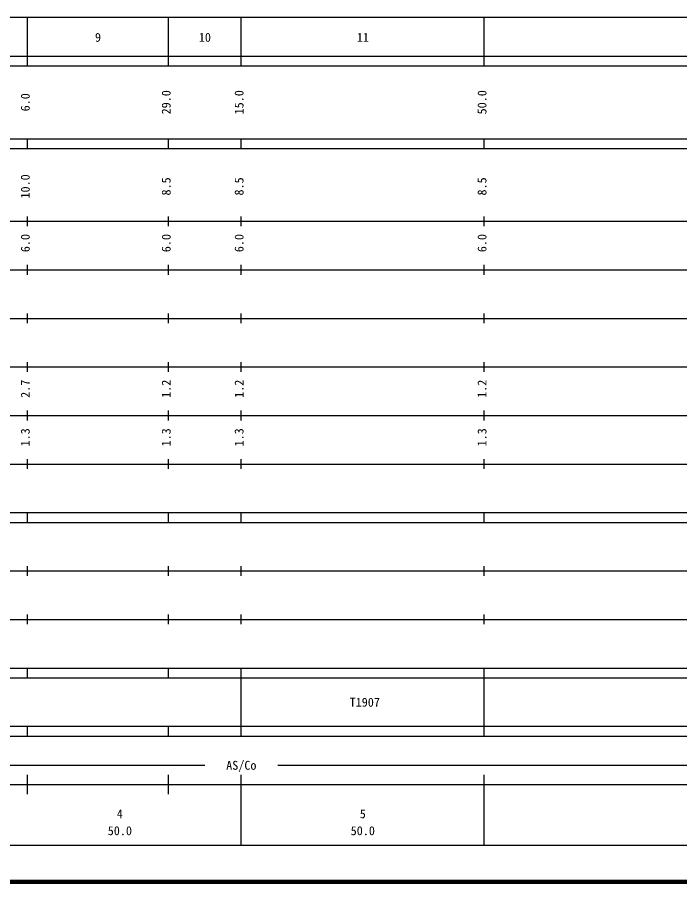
# Model space of a CAD drawing. Units: millimetres on the paper, enlarged 1000 times. Extents: x 40000 to 680000, y 20000 to 380000.
# Drawn here: x 271892 to 408222, y 20000 to 198000 of the extents above; entities that cross this region are included whole.
import ezdxf
from ezdxf.enums import TextEntityAlignment as Align

# ---------------------------------------------------------------- set-up
doc = ezdxf.new("R2010")
doc.units = ezdxf.units.MM
doc.header["$LTSCALE"] = 1000
doc.layers.add('M-TTL', color=2, linetype='Continuous', lineweight=140)
doc.layers.add('M-TTL-BAND', color=7, linetype='Continuous', lineweight=25)
doc.styles.add('ＭＳ ゴシック', font='')
doc.styles.get('ＭＳ ゴシック').set_extended_font_data('MS Gothic')

msp = doc.modelspace()

# ---------------------------------------------------------------- linework, layer by layer
at = {"layer": 'M-TTL'}
msp.add_line((40000, 20000), (680000, 20000), dxfattribs=at)
at = {"layer": 'M-TTL-BAND'}
for p, q in [((68000, 198000), (579000, 198000)), ((274000, 188000), (274000, 198000)), ((303000, 188000), (303000, 198000)), ((318000, 188000), (318000, 198000)), ((368000, 188000), (368000, 198000)), ((40000, 190000), (579000, 190000)), ((40000, 188000), (579000, 188000)), ((40000, 173000), (579000, 173000)), ((274000, 171000), (274000, 173000)), ((303000, 171000), (303000, 173000)), ((318000, 171000), (318000, 173000)), ((368000, 171000), (368000, 173000)), ((40000, 171000), (579000, 171000)), ((274000, 155000), (274000, 157000)), ((303000, 155000), (303000, 157000)), ((318000, 155000), (318000, 157000)), ((368000, 155000), (368000, 157000)), ((40000, 156000), (579000, 156000)), ((46000, 146000), (579000, 146000)), ((274000, 145000), (274000, 147000)), ((303000, 145000), (303000, 147000)), ((318000, 145000), (318000, 147000)), ((368000, 145000), (368000, 147000)), ((52000, 136000), (579000, 136000)), ((274000, 135000), (274000, 137000)), ((303000, 135000), (303000, 137000)), ((318000, 135000), (318000, 137000)), ((368000, 135000), (368000, 137000)), ((274000, 125000), (274000, 127000)), ((303000, 125000), (303000, 127000)), ((318000, 125000), (318000, 127000)), ((368000, 125000), (368000, 127000)), ((46000, 126000), (579000, 126000)), ((52000, 116000), (579000, 116000)), ((274000, 115000), (274000, 117000)), ((303000, 115000), (303000, 117000)), ((318000, 115000), (318000, 117000)), ((368000, 115000), (368000, 117000)), ((274000, 105000), (274000, 107000)), ((303000, 105000), (303000, 107000)), ((318000, 105000), (318000, 107000)), ((368000, 105000), (368000, 107000)), ((46000, 106000), (579000, 106000)), ((40000, 96000), (579000, 96000)), ((274000, 94000), (274000, 96000)), ((303000, 94000), (303000, 96000)), ((318000, 94000), (318000, 96000)), ((368000, 94000), (368000, 96000)), ((40000, 94000), (579000, 94000)), ((49000, 84000), (579000, 84000)), ((274000, 83000), (274000, 85000)), ((303000, 83000), (303000, 85000)), ((318000, 83000), (318000, 85000)), ((368000, 83000), (368000, 85000)), ((274000, 73000), (274000, 75000)), ((303000, 73000), (303000, 75000)), ((318000, 73000), (318000, 75000)), ((368000, 73000), (368000, 75000)), ((40000, 74000), (579000, 74000)), ((40000, 64000), (579000, 64000)), ((274000, 62000), (274000, 64000)), ((303000, 62000), (303000, 64000)), ((318000, 62000), (318000, 64000)), ((368000, 62000), (368000, 64000)), ((40000, 62000), (579000, 62000)), ((318000, 52000), (318000, 62000)), ((368000, 52000), (368000, 62000)), ((368000, 52000), (368000, 62000)), ((40000, 52000), (579000, 52000)), ((274000, 50000), (274000, 52000)), ((303000, 50000), (303000, 52000)), ((318000, 50000), (318000, 52000)), ((368000, 50000), (368000, 52000)), ((40000, 50000), (579000, 50000)), ((71000, 44000), (310500, 44000)), ((325500, 44000), (457500, 44000)), ((274000, 38000), (274000, 42000)), ((303000, 38000), (303000, 42000)), ((318000, 27500), (318000, 42000)), ((368000, 27500), (368000, 42000)), ((40000, 40000), (579000, 40000)), ((68000, 27500), (579000, 27500))]:
    msp.add_line(p, q, dxfattribs=at)

# ---------------------------------------------------------------- texts
at = {"layer": 'M-TTL-BAND', "style": 'ＭＳ ゴシック'}
for s, p in [('9', (288500, 192405)), ('10', (310500, 192405)), ('11', (343000, 192405)), ('AS/Co', (318000, 42500)), ('4', (293000, 32523)), ('5', (343000, 32523)), ('50.0', (293000, 29033)), ('50.0', (343000, 29033))]:
    msp.add_text(s, height=1833, dxfattribs=at).set_placement(p, align=Align.BOTTOM_CENTER)
for s, p in [('6.0', (275000, 180500)), ('29.0', (304000, 180500)), ('15.0', (319000, 180500)), ('50.0', (369000, 180500)), ('10.0', (275000, 163174)), ('8.5', (304000, 163174)), ('8.5', (319000, 163174)), ('8.5', (369000, 163174)), ('6.0', (275000, 151500)), ('6.0', (304000, 151500)), ('6.0', (319000, 151500)), ('6.0', (369000, 151500)), ('2.7', (275000, 121500)), ('1.2', (304000, 121500)), ('1.2', (319000, 121500)), ('1.2', (369000, 121500)), ('1.3', (275000, 111500)), ('1.3', (304000, 111500)), ('1.3', (319000, 111500)), ('1.3', (369000, 111500))]:
    msp.add_text(s, height=1833, rotation=90, dxfattribs=at).set_placement(p, align=Align.BOTTOM_CENTER)
msp.add_text('T1907', height=1833, dxfattribs=at).set_placement((340291, 55490), align=Align.BOTTOM_LEFT)

doc.saveas('drawing.dxf')
